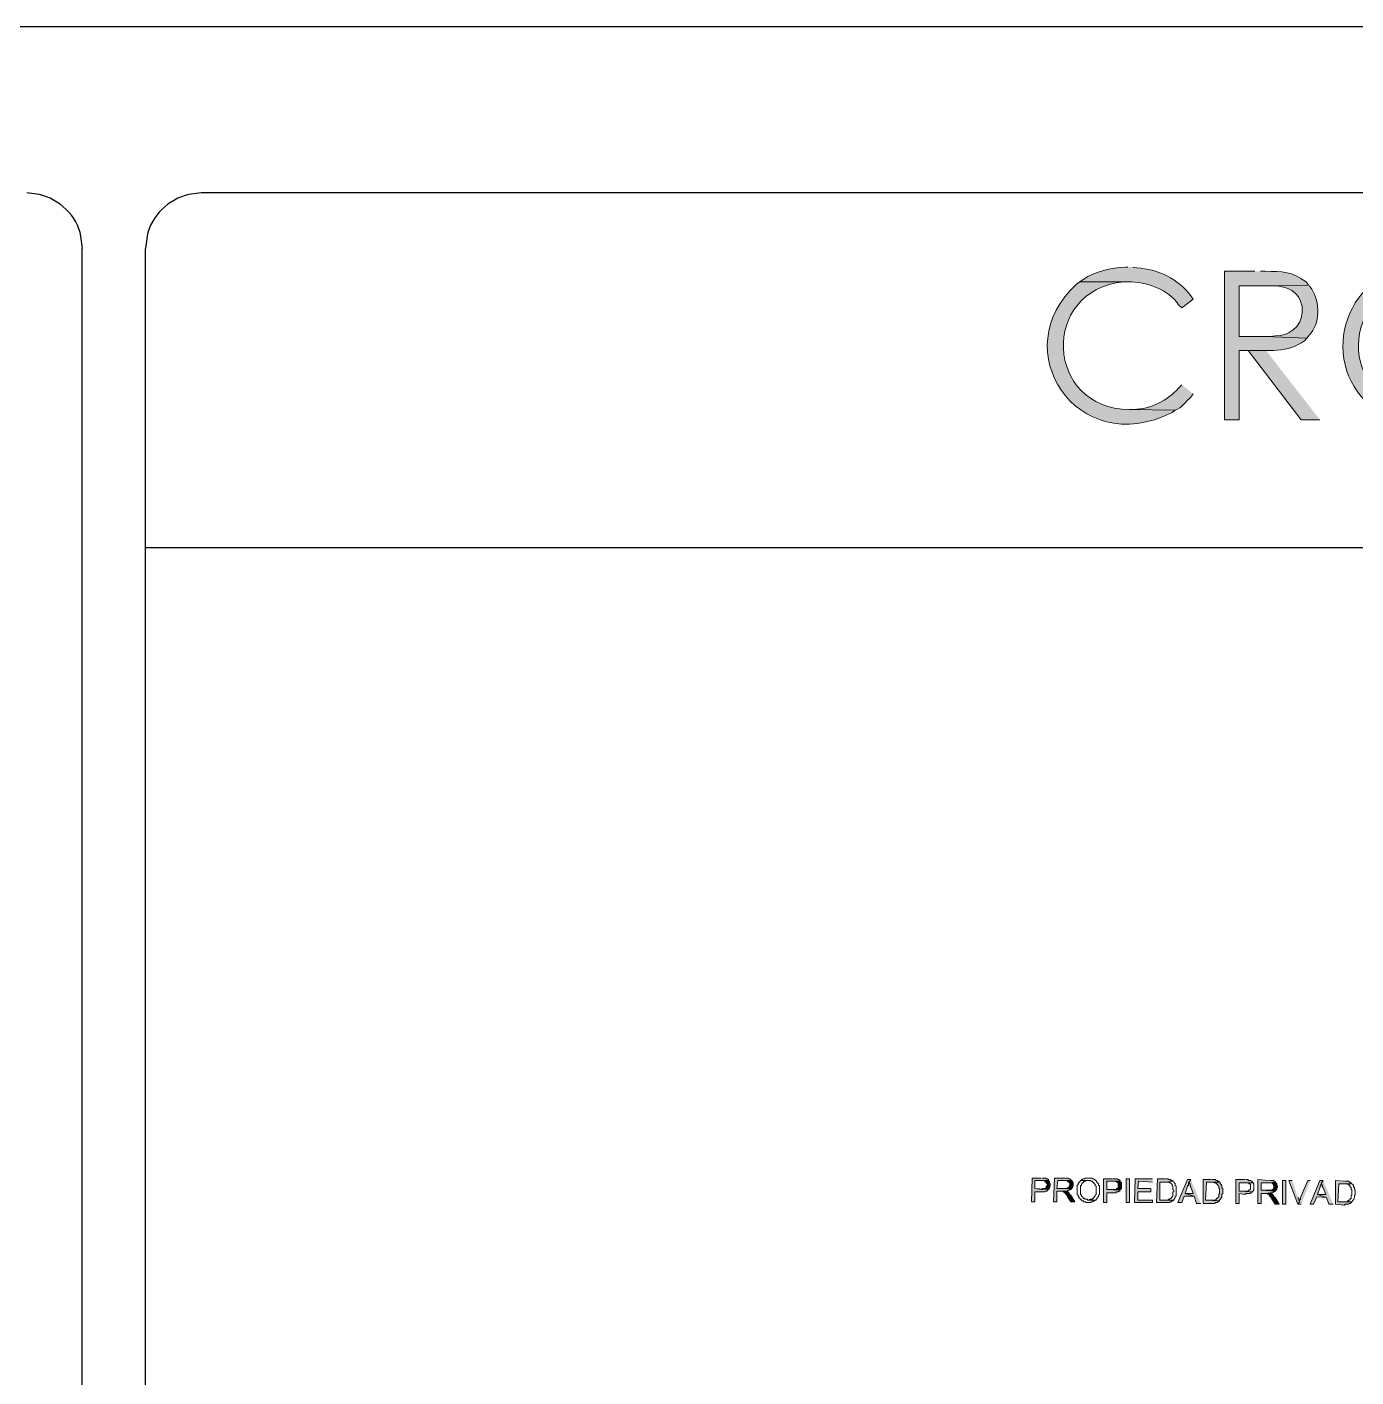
# Model space of a CAD drawing. Header units: inches. Extents: x 5 to 295, y 10 to 227.
# Drawn here: x 250.19 to 263.04, y 213.58 to 226.63 of the extents above; entities that cross this region are included whole.
import ezdxf

# ---------------------------------------------------------------- set-up
doc = ezdxf.new("R2010")
doc.units = ezdxf.units.IN
doc.header["$MEASUREMENT"] = 0
doc.layers.add('1- 1', color=1, linetype='Continuous')
doc.layers.add('1- 3', color=3, linetype='Continuous')

msp = doc.modelspace()

# ---------------------------------------------------------------- hatches: boundary and pattern name
at = {"layer": '1- 3'}
h = msp.add_hatch(color=256, dxfattribs=at)
edge = h.paths.add_edge_path()
edge.add_spline(control_points=[(260.834, 224.31), (260.834, 224.31), (260.81, 224.31), (260.81, 224.31), (260.667, 224.305), (260.522, 224.269), (260.4, 224.191), (260.4, 224.191), (260.368, 224.167), (260.368, 224.167), (260.368, 224.167), (260.834, 224.167), (260.834, 224.167), (261.012, 224.169), (261.219, 224.098), (261.324, 223.946), (261.324, 223.946), (261.356, 223.915), (261.356, 223.915), (261.356, 223.915), (261.466, 224.002), (261.466, 224.002), (261.466, 224.002), (261.442, 224.033), (261.442, 224.033), (261.322, 224.191), (261.119, 224.296), (260.921, 224.302), (260.921, 224.302), (260.882, 224.31), (260.882, 224.31)], knot_values=[0, 0, 0, 0, 0.035278, 0.035278, 0.035278, 0.070556, 0.070556, 0.070556, 0.105833, 0.105833, 0.105833, 0.141111, 0.141111, 0.141111, 0.176389, 0.176389, 0.176389, 0.211667, 0.211667, 0.211667, 0.246944, 0.246944, 0.246944, 0.282222, 0.282222, 0.282222, 0.3175, 0.3175, 0.3175, 0.352778, 0.352778, 0.352778, 0.352778], degree=3, periodic=0)
edge.add_line((260.882, 224.31), (260.834, 224.31))
h = msp.add_hatch(color=256, dxfattribs=at)
edge = h.paths.add_edge_path()
edge.add_spline(control_points=[(262.059, 224.27), (262.059, 224.27), (261.766, 224.27), (261.766, 224.27), (261.766, 224.27), (261.766, 222.833), (261.766, 222.833), (261.766, 222.833), (261.908, 222.833), (261.908, 222.833), (261.908, 222.833), (261.908, 223.504), (261.908, 223.504), (261.908, 223.504), (261.995, 223.504), (261.995, 223.504), (262.179, 223.505), (262.387, 223.481), (262.54, 223.599), (262.54, 223.599), (262.564, 223.622), (262.564, 223.622), (262.564, 223.622), (262.161, 223.638), (262.161, 223.638), (262.161, 223.638), (261.908, 223.638), (261.908, 223.638), (261.908, 223.638), (261.908, 224.128), (261.908, 224.128), (261.908, 224.128), (262.169, 224.128), (262.169, 224.128), (262.169, 224.128), (262.58, 224.136), (262.58, 224.136), (262.58, 224.136), (262.556, 224.167), (262.556, 224.167), (262.418, 224.27), (262.326, 224.267), (262.161, 224.27), (262.161, 224.27), (262.114, 224.27), (262.114, 224.27)], knot_values=[0, 0, 0, 0, 0.035278, 0.035278, 0.035278, 0.070556, 0.070556, 0.070556, 0.105833, 0.105833, 0.105833, 0.141111, 0.141111, 0.141111, 0.176389, 0.176389, 0.176389, 0.211667, 0.211667, 0.211667, 0.246944, 0.246944, 0.246944, 0.282222, 0.282222, 0.282222, 0.3175, 0.3175, 0.3175, 0.352778, 0.352778, 0.352778, 0.388056, 0.388056, 0.388056, 0.423333, 0.423333, 0.423333, 0.458611, 0.458611, 0.458611, 0.493889, 0.493889, 0.493889, 0.529167, 0.529167, 0.529167, 0.529167], degree=3, periodic=0)
edge.add_line((262.114, 224.27), (262.059, 224.27))
h = msp.add_hatch(color=256, dxfattribs=at)
edge = h.paths.add_edge_path()
edge.add_spline(control_points=[(263.662, 224.31), (263.662, 224.31), (263.622, 224.31), (263.622, 224.31), (262.91, 224.265), (262.647, 223.347), (263.235, 222.927), (263.235, 222.927), (263.67, 222.935), (263.67, 222.935), (263.67, 222.935), (263.662, 222.935), (263.662, 222.935), (262.845, 222.984), (262.876, 224.138), (263.67, 224.167), (263.67, 224.167), (264.104, 224.175), (264.104, 224.175), (264.104, 224.175), (264.073, 224.199), (264.073, 224.199), (263.978, 224.261), (263.863, 224.298), (263.749, 224.302), (263.749, 224.302), (263.701, 224.31), (263.701, 224.31)], knot_values=[0, 0, 0, 0, 0.035278, 0.035278, 0.035278, 0.070556, 0.070556, 0.070556, 0.105833, 0.105833, 0.105833, 0.141111, 0.141111, 0.141111, 0.176389, 0.176389, 0.176389, 0.211667, 0.211667, 0.211667, 0.246944, 0.246944, 0.246944, 0.282222, 0.282222, 0.282222, 0.3175, 0.3175, 0.3175, 0.3175], degree=3, periodic=0)
edge.add_line((263.701, 224.31), (263.662, 224.31))
h = msp.add_hatch(color=256, dxfattribs=at)
edge = h.paths.add_edge_path()
edge.add_spline(control_points=[(260.368, 224.167), (260.368, 224.167), (260.337, 224.144), (260.337, 224.144), (259.644, 223.523), (260.334, 222.441), (261.261, 222.904), (261.261, 222.904), (261.292, 222.927), (261.292, 222.927), (261.292, 222.927), (260.85, 222.935), (260.85, 222.935), (260.03, 222.935), (259.984, 224.093), (260.795, 224.167), (260.795, 224.167), (260.834, 224.167), (260.834, 224.167)], knot_values=[0, 0, 0, 0, 0.035278, 0.035278, 0.035278, 0.070556, 0.070556, 0.070556, 0.105833, 0.105833, 0.105833, 0.141111, 0.141111, 0.141111, 0.176389, 0.176389, 0.176389, 0.211667, 0.211667, 0.211667, 0.211667], degree=3, periodic=0)
edge.add_line((260.834, 224.167), (260.368, 224.167))
h = msp.add_hatch(color=256, dxfattribs=at)
edge = h.paths.add_edge_path()
edge.add_spline(control_points=[(262.58, 224.136), (262.58, 224.136), (262.169, 224.128), (262.169, 224.128), (262.169, 224.128), (262.24, 224.128), (262.24, 224.128), (262.375, 224.125), (262.491, 224.077), (262.517, 223.93), (262.517, 223.93), (262.517, 223.867), (262.517, 223.867), (262.511, 223.73), (262.384, 223.641), (262.256, 223.646), (262.256, 223.646), (262.209, 223.638), (262.209, 223.638), (262.209, 223.638), (262.161, 223.638), (262.161, 223.638), (262.161, 223.638), (262.564, 223.622), (262.564, 223.622), (262.564, 223.622), (262.588, 223.654), (262.588, 223.654), (262.691, 223.758), (262.691, 223.977), (262.611, 224.096), (262.611, 224.096), (262.588, 224.128), (262.588, 224.128)], knot_values=[0, 0, 0, 0, 0.035278, 0.035278, 0.035278, 0.070556, 0.070556, 0.070556, 0.105833, 0.105833, 0.105833, 0.141111, 0.141111, 0.141111, 0.176389, 0.176389, 0.176389, 0.211667, 0.211667, 0.211667, 0.246944, 0.246944, 0.246944, 0.282222, 0.282222, 0.282222, 0.3175, 0.3175, 0.3175, 0.352778, 0.352778, 0.352778, 0.388056, 0.388056, 0.388056, 0.388056], degree=3, periodic=0)
edge.add_line((262.588, 224.128), (262.58, 224.136))
for points in [[(262.169, 223.504), (261.995, 223.504), (262.509, 222.833), (262.69, 222.833)], [(259.997, 215.502), (259.91, 215.502), (259.902, 215.273), (259.934, 215.273), (259.934, 215.368), (260.028, 215.368), (260.036, 215.376), (260.052, 215.376), (260.052, 215.384), (260.06, 215.384), (260.06, 215.392), (260.068, 215.392), (259.934, 215.4), (259.934, 215.479), (260.068, 215.479), (260.068, 215.487), (260.06, 215.487), (260.06, 215.494), (260.044, 215.494), (260.044, 215.502), (260.005, 215.502)], [(260.068, 215.479), (259.997, 215.479), (260.021, 215.479), (260.028, 215.471), (260.036, 215.471), (260.036, 215.463), (260.044, 215.463), (260.044, 215.455), (260.052, 215.447), (260.052, 215.423), (260.044, 215.423), (260.044, 215.408), (260.036, 215.408), (260.036, 215.4), (260.013, 215.4), (260.005, 215.392), (259.997, 215.392), (259.934, 215.4), (260.068, 215.392), (260.068, 215.4), (260.076, 215.4), (260.076, 215.415), (260.084, 215.423), (260.084, 215.447), (260.076, 215.455), (260.076, 215.471)], [(260.226, 215.502), (260.123, 215.502), (260.115, 215.273), (260.147, 215.273), (260.147, 215.376), (260.25, 215.376), (260.258, 215.384), (260.265, 215.384), (260.273, 215.392), (260.281, 215.392), (260.289, 215.4), (260.147, 215.4), (260.155, 215.479), (260.289, 215.479), (260.273, 215.494), (260.265, 215.494), (260.258, 215.502), (260.234, 215.502)], [(260.289, 215.479), (260.226, 215.479), (260.242, 215.479), (260.25, 215.471), (260.258, 215.471), (260.258, 215.463), (260.265, 215.463), (260.265, 215.455), (260.273, 215.455), (260.273, 215.431), (260.265, 215.423), (260.265, 215.415), (260.258, 215.408), (260.25, 215.408), (260.242, 215.4), (260.147, 215.4), (260.289, 215.4), (260.297, 215.408), (260.297, 215.423), (260.305, 215.423), (260.305, 215.455), (260.297, 215.463), (260.297, 215.471)], [(260.242, 215.376), (260.186, 215.376), (260.202, 215.376), (260.21, 215.368), (260.218, 215.368), (260.218, 215.36), (260.226, 215.36), (260.234, 215.352), (260.234, 215.344), (260.242, 215.336), (260.25, 215.329), (260.25, 215.321), (260.281, 215.273), (260.321, 215.273), (260.281, 215.336), (260.273, 215.344), (260.265, 215.352), (260.265, 215.36), (260.258, 215.36), (260.258, 215.368), (260.25, 215.368)], [(260.684, 215.494), (260.597, 215.494), (260.597, 215.265), (260.629, 215.265), (260.629, 215.36), (260.716, 215.36), (260.724, 215.368), (260.739, 215.368), (260.747, 215.376), (260.755, 215.376), (260.755, 215.384), (260.629, 215.392), (260.629, 215.471), (260.763, 215.471), (260.755, 215.479), (260.747, 215.487), (260.739, 215.487), (260.731, 215.494), (260.692, 215.494)], [(260.763, 215.471), (260.692, 215.471), (260.716, 215.471), (260.724, 215.463), (260.731, 215.463), (260.739, 215.455), (260.739, 215.408), (260.731, 215.4), (260.724, 215.4), (260.724, 215.392), (260.629, 215.392), (260.755, 215.384), (260.763, 215.392), (260.771, 215.4), (260.771, 215.463), (260.763, 215.463)], [(261.071, 215.494), (260.905, 215.494), (260.897, 215.265), (261.071, 215.265), (261.071, 215.289), (260.929, 215.289), (260.929, 215.368), (261.055, 215.368), (261.055, 215.4), (260.929, 215.4), (260.937, 215.471), (261.071, 215.463)], [(261.198, 215.494), (261.119, 215.494), (261.111, 215.265), (261.237, 215.265), (261.245, 215.273), (261.253, 215.273), (261.261, 215.281), (261.269, 215.281), (261.277, 215.289), (261.142, 215.289), (261.142, 215.463), (261.198, 215.463), (261.277, 215.471), (261.269, 215.471), (261.261, 215.479), (261.253, 215.479), (261.245, 215.487), (261.229, 215.487), (261.221, 215.494), (261.205, 215.494)], [(261.442, 215.487), (261.411, 215.487), (261.316, 215.265), (261.356, 215.265), (261.379, 215.329), (261.474, 215.329), (261.387, 215.352), (261.411, 215.423), (261.411, 215.431), (261.419, 215.431), (261.419, 215.455), (261.427, 215.463)], [(261.442, 215.487), (261.427, 215.463), (261.427, 215.447), (261.435, 215.447), (261.435, 215.423), (261.442, 215.415), (261.466, 215.352), (261.387, 215.352), (261.474, 215.329), (261.498, 215.257), (261.537, 215.257)], [(261.64, 215.487), (261.561, 215.487), (261.561, 215.257), (261.671, 215.257), (261.679, 215.265), (261.695, 215.265), (261.703, 215.273), (261.711, 215.273), (261.711, 215.281), (261.719, 215.281), (261.585, 215.289), (261.592, 215.463), (261.719, 215.463), (261.711, 215.471), (261.703, 215.471), (261.695, 215.479), (261.687, 215.479), (261.679, 215.487), (261.648, 215.487)], [(261.719, 215.463), (261.64, 215.463), (261.664, 215.463), (261.671, 215.455), (261.687, 215.455), (261.687, 215.447), (261.695, 215.447), (261.695, 215.439), (261.703, 215.439), (261.703, 215.431), (261.711, 215.423), (261.711, 215.408), (261.719, 215.4), (261.719, 215.352), (261.711, 215.344), (261.711, 215.321), (261.703, 215.313), (261.687, 215.297), (261.679, 215.289), (261.585, 215.289), (261.719, 215.281), (261.719, 215.289), (261.727, 215.297), (261.735, 215.305), (261.735, 215.313), (261.743, 215.321), (261.743, 215.344), (261.75, 215.352), (261.75, 215.4), (261.743, 215.408), (261.743, 215.431), (261.735, 215.439), (261.727, 215.447), (261.727, 215.455), (261.719, 215.455)], [(261.964, 215.487), (261.877, 215.487), (261.877, 215.257), (261.908, 215.257), (261.908, 215.352), (261.964, 215.344), (261.972, 215.352), (262.011, 215.352), (262.019, 215.36), (262.027, 215.36), (262.035, 215.368), (261.908, 215.376), (261.908, 215.455), (262.043, 215.455), (262.035, 215.463), (262.035, 215.471), (262.027, 215.471), (262.019, 215.479), (261.995, 215.479), (261.995, 215.487), (261.972, 215.487)], [(262.193, 215.479), (262.09, 215.487), (262.09, 215.258), (262.122, 215.258), (262.122, 215.352), (262.161, 215.352), (262.209, 215.36), (262.232, 215.36), (262.24, 215.368), (262.248, 215.368), (262.256, 215.376), (262.264, 215.376), (262.122, 215.384), (262.122, 215.455), (262.193, 215.455), (262.264, 215.463), (262.256, 215.463), (262.256, 215.471), (262.248, 215.471), (262.24, 215.479), (262.201, 215.479)], [(262.264, 215.463), (262.193, 215.455), (262.224, 215.455), (262.24, 215.439), (262.24, 215.431), (262.248, 215.423), (262.248, 215.415), (262.24, 215.408), (262.24, 215.392), (262.232, 215.392), (262.224, 215.384), (262.122, 215.384), (262.264, 215.376), (262.264, 215.384), (262.272, 215.392), (262.272, 215.408), (262.28, 215.415), (262.28, 215.423), (262.272, 215.431), (262.272, 215.447), (262.264, 215.455)], [(262.422, 215.479), (262.39, 215.479), (262.477, 215.25), (262.493, 215.273), (262.493, 215.281), (262.485, 215.289), (262.485, 215.305), (262.477, 215.313)], [(262.596, 215.479), (262.572, 215.479), (262.501, 215.313), (262.501, 215.297), (262.493, 215.289), (262.493, 215.273), (262.477, 215.25), (262.509, 215.25)], [(262.722, 215.479), (262.69, 215.479), (262.596, 215.25), (262.627, 215.25), (262.659, 215.321), (262.754, 215.313), (262.667, 215.344), (262.69, 215.408), (262.69, 215.415), (262.698, 215.423), (262.698, 215.439), (262.706, 215.447), (262.706, 215.455)], [(262.722, 215.479), (262.706, 215.455), (262.706, 215.439), (262.714, 215.431), (262.714, 215.415), (262.722, 215.408), (262.746, 215.344), (262.667, 215.344), (262.754, 215.313), (262.777, 215.25), (262.817, 215.25)], [(262.919, 215.471), (262.841, 215.479), (262.841, 215.25), (262.919, 215.242), (262.927, 215.242), (262.935, 215.25), (262.967, 215.25), (262.975, 215.257), (262.983, 215.257), (262.991, 215.265), (262.998, 215.273), (262.864, 215.273), (262.872, 215.447), (262.998, 215.447), (262.983, 215.463), (262.975, 215.463), (262.967, 215.471), (262.927, 215.471)], [(262.209, 215.36), (262.161, 215.352), (262.185, 215.352), (262.185, 215.344), (262.193, 215.344), (262.201, 215.336), (262.201, 215.329), (262.209, 215.329), (262.209, 215.321), (262.216, 215.321), (262.216, 215.313), (262.224, 215.305), (262.224, 215.297), (262.256, 215.25), (262.295, 215.25), (262.256, 215.313), (262.248, 215.321), (262.248, 215.329), (262.24, 215.329), (262.24, 215.336), (262.232, 215.344), (262.224, 215.344), (262.224, 215.352), (262.216, 215.352)]]:
    msp.add_hatch(color=256, dxfattribs=at).paths.add_polyline_path(points)
h = msp.add_hatch(color=256, dxfattribs=at)
edge = h.paths.add_edge_path()
edge.add_spline(control_points=[(261.356, 223.172), (261.356, 223.172), (261.324, 223.141), (261.324, 223.141), (261.217, 223.019), (261.054, 222.938), (260.889, 222.935), (260.889, 222.935), (260.85, 222.935), (260.85, 222.935), (260.85, 222.935), (261.292, 222.927), (261.292, 222.927), (261.354, 222.95), (261.394, 223.011), (261.442, 223.054), (261.442, 223.054), (261.466, 223.085), (261.466, 223.085)], knot_values=[0, 0, 0, 0, 0.035278, 0.035278, 0.035278, 0.070556, 0.070556, 0.070556, 0.105833, 0.105833, 0.105833, 0.141111, 0.141111, 0.141111, 0.176389, 0.176389, 0.176389, 0.211667, 0.211667, 0.211667, 0.211667], degree=3, periodic=0)
edge.add_line((261.466, 223.085), (261.356, 223.172))
h = msp.add_hatch(color=256, dxfattribs=at)
h.dxf.hatch_style = 2
h.paths.add_polyline_path([(260.85, 215.265), (260.85, 215.494), (260.818, 215.494), (260.818, 215.265)])
h = msp.add_hatch(color=256, dxfattribs=at)
h.dxf.hatch_style = 2
h.paths.add_polyline_path([(262.359, 215.25), (262.359, 215.479), (262.327, 215.479), (262.327, 215.25)])

# ---------------------------------------------------------------- linework, layer by layer
at = {"layer": '1- 1', "lineweight": 25}
for points in [[(4.72, 226.632), (4.72, 11.529), (294.863, 11.529), (294.863, 226.632), (4.72, 226.632)], [(250.724, 224.491), (250.724, 13.093)]]:
    msp.add_lwpolyline(points, dxfattribs=at)
msp.add_open_spline([(250.731, 224.491), (250.731, 224.491), (250.716, 224.61), (250.716, 224.61), (250.681, 224.804), (250.503, 224.97), (250.313, 225.013), (250.313, 225.013), (250.194, 225.028), (250.194, 225.028)], degree=3, knots=[0, 0, 0, 0, 1, 1, 1, 2, 2, 2, 3, 3, 3, 3], dxfattribs=at)
at = {"layer": '1- 3', "lineweight": 25}
for points in [[(251.34, 125.645), (251.34, 224.491)], [(251.34, 185.803), (251.34, 221.6), (293.859, 221.6), (293.859, 185.803), (251.34, 185.803)]]:
    msp.add_lwpolyline(points, dxfattribs=at)
at = {"layer": '1- 3', "lineweight": 0}
for points in [[(262.169, 223.504), (261.995, 223.504), (262.509, 222.833), (262.69, 222.833)], [(259.997, 215.502), (259.91, 215.502), (259.902, 215.273), (259.934, 215.273), (259.934, 215.368), (260.028, 215.368), (260.036, 215.376), (260.052, 215.376), (260.052, 215.384), (260.06, 215.384), (260.06, 215.392), (260.068, 215.392), (259.934, 215.4), (259.934, 215.479), (260.068, 215.479), (260.068, 215.487), (260.06, 215.487), (260.06, 215.494), (260.044, 215.494), (260.044, 215.502), (260.005, 215.502)], [(260.068, 215.479), (259.997, 215.479), (260.021, 215.479), (260.028, 215.471), (260.036, 215.471), (260.036, 215.463), (260.044, 215.463), (260.044, 215.455), (260.052, 215.447), (260.052, 215.423), (260.044, 215.423), (260.044, 215.408), (260.036, 215.408), (260.036, 215.4), (260.013, 215.4), (260.005, 215.392), (259.997, 215.392), (259.934, 215.4), (260.068, 215.392), (260.068, 215.4), (260.076, 215.4), (260.076, 215.415), (260.084, 215.423), (260.084, 215.447), (260.076, 215.455), (260.076, 215.471)], [(260.226, 215.502), (260.123, 215.502), (260.115, 215.273), (260.147, 215.273), (260.147, 215.376), (260.25, 215.376), (260.258, 215.384), (260.265, 215.384), (260.273, 215.392), (260.281, 215.392), (260.289, 215.4), (260.147, 215.4), (260.155, 215.479), (260.289, 215.479), (260.273, 215.494), (260.265, 215.494), (260.258, 215.502), (260.234, 215.502)], [(260.289, 215.479), (260.226, 215.479), (260.242, 215.479), (260.25, 215.471), (260.258, 215.471), (260.258, 215.463), (260.265, 215.463), (260.265, 215.455), (260.273, 215.455), (260.273, 215.431), (260.265, 215.423), (260.265, 215.415), (260.258, 215.408), (260.25, 215.408), (260.242, 215.4), (260.147, 215.4), (260.289, 215.4), (260.297, 215.408), (260.297, 215.423), (260.305, 215.423), (260.305, 215.455), (260.297, 215.463), (260.297, 215.471), (260.289, 215.479)], [(260.242, 215.376), (260.186, 215.376), (260.202, 215.376), (260.21, 215.368), (260.218, 215.368), (260.218, 215.36), (260.226, 215.36), (260.234, 215.352), (260.234, 215.344), (260.242, 215.336), (260.25, 215.329), (260.25, 215.321), (260.281, 215.273), (260.321, 215.273), (260.281, 215.336), (260.273, 215.344), (260.265, 215.352), (260.265, 215.36), (260.258, 215.36), (260.258, 215.368), (260.25, 215.368), (260.242, 215.376)], [(260.684, 215.494), (260.597, 215.494), (260.597, 215.265), (260.629, 215.265), (260.629, 215.36), (260.716, 215.36), (260.724, 215.368), (260.739, 215.368), (260.747, 215.376), (260.755, 215.376), (260.755, 215.384), (260.629, 215.392), (260.629, 215.471), (260.763, 215.471), (260.755, 215.479), (260.747, 215.487), (260.739, 215.487), (260.731, 215.494), (260.692, 215.494)], [(260.763, 215.471), (260.692, 215.471), (260.716, 215.471), (260.724, 215.463), (260.731, 215.463), (260.739, 215.455), (260.739, 215.408), (260.731, 215.4), (260.724, 215.4), (260.724, 215.392), (260.629, 215.392), (260.755, 215.384), (260.763, 215.392), (260.771, 215.4), (260.771, 215.463), (260.763, 215.463)], [(260.85, 215.265), (260.85, 215.494), (260.818, 215.494), (260.818, 215.265), (260.85, 215.265)], [(261.071, 215.494), (260.905, 215.494), (260.897, 215.265), (261.071, 215.265), (261.071, 215.289), (260.929, 215.289), (260.929, 215.368), (261.055, 215.368), (261.055, 215.4), (260.929, 215.4), (260.937, 215.471), (261.071, 215.463)], [(261.198, 215.494), (261.119, 215.494), (261.111, 215.265), (261.237, 215.265), (261.245, 215.273), (261.253, 215.273), (261.261, 215.281), (261.269, 215.281), (261.277, 215.289), (261.142, 215.289), (261.142, 215.463), (261.198, 215.463), (261.277, 215.471), (261.269, 215.471), (261.261, 215.479), (261.253, 215.479), (261.245, 215.487), (261.229, 215.487), (261.221, 215.494), (261.205, 215.494)], [(261.442, 215.487), (261.411, 215.487), (261.316, 215.265), (261.356, 215.265), (261.379, 215.329), (261.474, 215.329), (261.387, 215.352), (261.411, 215.423), (261.411, 215.431), (261.419, 215.431), (261.419, 215.455), (261.427, 215.463)], [(261.442, 215.487), (261.427, 215.463), (261.427, 215.447), (261.435, 215.447), (261.435, 215.423), (261.442, 215.415), (261.466, 215.352), (261.387, 215.352), (261.474, 215.329), (261.498, 215.257), (261.537, 215.257)], [(261.64, 215.487), (261.561, 215.487), (261.561, 215.257), (261.671, 215.257), (261.679, 215.265), (261.695, 215.265), (261.703, 215.273), (261.711, 215.273), (261.711, 215.281), (261.719, 215.281), (261.585, 215.289), (261.592, 215.463), (261.719, 215.463), (261.711, 215.471), (261.703, 215.471), (261.695, 215.479), (261.687, 215.479), (261.679, 215.487), (261.648, 215.487)], [(261.719, 215.463), (261.64, 215.463), (261.664, 215.463), (261.671, 215.455), (261.687, 215.455), (261.687, 215.447), (261.695, 215.447), (261.695, 215.439), (261.703, 215.439), (261.703, 215.431), (261.711, 215.423), (261.711, 215.408), (261.719, 215.4), (261.719, 215.352), (261.711, 215.344), (261.711, 215.321), (261.703, 215.313), (261.687, 215.297), (261.679, 215.289), (261.585, 215.289), (261.719, 215.281), (261.719, 215.289), (261.727, 215.297), (261.735, 215.305), (261.735, 215.313), (261.743, 215.321), (261.743, 215.344), (261.75, 215.352), (261.75, 215.4), (261.743, 215.408), (261.743, 215.431), (261.735, 215.439), (261.727, 215.447), (261.727, 215.455), (261.719, 215.455)], [(261.964, 215.487), (261.877, 215.487), (261.877, 215.257), (261.908, 215.257), (261.908, 215.352), (261.964, 215.344), (261.972, 215.352), (262.011, 215.352), (262.019, 215.36), (262.027, 215.36), (262.035, 215.368), (261.908, 215.376), (261.908, 215.455), (262.043, 215.455), (262.035, 215.463), (262.035, 215.471), (262.027, 215.471), (262.019, 215.479), (261.995, 215.479), (261.995, 215.487), (261.972, 215.487)], [(262.193, 215.479), (262.09, 215.487), (262.09, 215.258), (262.122, 215.258), (262.122, 215.352), (262.161, 215.352), (262.209, 215.36), (262.232, 215.36), (262.24, 215.368), (262.248, 215.368), (262.256, 215.376), (262.264, 215.376), (262.122, 215.384), (262.122, 215.455), (262.193, 215.455), (262.264, 215.463), (262.256, 215.463), (262.256, 215.471), (262.248, 215.471), (262.24, 215.479), (262.201, 215.479)], [(262.264, 215.463), (262.193, 215.455), (262.224, 215.455), (262.24, 215.439), (262.24, 215.431), (262.248, 215.423), (262.248, 215.415), (262.24, 215.408), (262.24, 215.392), (262.232, 215.392), (262.224, 215.384), (262.122, 215.384), (262.264, 215.376), (262.264, 215.384), (262.272, 215.392), (262.272, 215.408), (262.28, 215.415), (262.28, 215.423), (262.272, 215.431), (262.272, 215.447), (262.264, 215.455)], [(262.359, 215.25), (262.359, 215.479), (262.327, 215.479), (262.327, 215.25), (262.359, 215.25)], [(262.422, 215.479), (262.39, 215.479), (262.477, 215.25), (262.493, 215.273), (262.493, 215.281), (262.485, 215.289), (262.485, 215.305), (262.477, 215.313)], [(262.596, 215.479), (262.572, 215.479), (262.501, 215.313), (262.501, 215.297), (262.493, 215.289), (262.493, 215.273), (262.477, 215.25), (262.509, 215.25)], [(262.722, 215.479), (262.69, 215.479), (262.596, 215.25), (262.627, 215.25), (262.659, 215.321), (262.754, 215.313), (262.667, 215.344), (262.69, 215.408), (262.69, 215.415), (262.698, 215.423), (262.698, 215.439), (262.706, 215.447), (262.706, 215.455)], [(262.722, 215.479), (262.706, 215.455), (262.706, 215.439), (262.714, 215.431), (262.714, 215.415), (262.722, 215.408), (262.746, 215.344), (262.667, 215.344), (262.754, 215.313), (262.777, 215.25), (262.817, 215.25)], [(262.919, 215.471), (262.841, 215.479), (262.841, 215.25), (262.919, 215.242), (262.927, 215.242), (262.935, 215.25), (262.967, 215.25), (262.975, 215.257), (262.983, 215.257), (262.991, 215.265), (262.998, 215.273), (262.864, 215.273), (262.872, 215.447), (262.998, 215.447), (262.983, 215.463), (262.975, 215.463), (262.967, 215.471), (262.927, 215.471)], [(262.209, 215.36), (262.161, 215.352), (262.185, 215.352), (262.185, 215.344), (262.193, 215.344), (262.201, 215.336), (262.201, 215.329), (262.209, 215.329), (262.209, 215.321), (262.216, 215.321), (262.216, 215.313), (262.224, 215.305), (262.224, 215.297), (262.256, 215.25), (262.295, 215.25), (262.256, 215.313), (262.248, 215.321), (262.248, 215.329), (262.24, 215.329), (262.24, 215.336), (262.232, 215.344), (262.224, 215.344), (262.224, 215.352), (262.216, 215.352)]]:
    msp.add_lwpolyline(points, dxfattribs=at)
at = {"layer": '1- 3', "lineweight": 25}
for points, knots in [([(251.877, 225.028), (251.877, 225.028), (251.758, 225.013), (251.758, 225.013), (251.568, 224.97), (251.39, 224.804), (251.355, 224.61), (251.355, 224.61), (251.34, 224.491), (251.34, 224.491)], [0, 0, 0, 0, 1, 1, 1, 2, 2, 2, 3, 3, 3, 3]), ([(293.867, 125.645), (293.867, 125.645), (293.867, 224.491), (293.867, 224.491), (293.863, 224.794), (293.622, 225.024), (293.322, 225.028), (293.322, 225.028), (251.877, 225.028), (251.877, 225.028)], [0, 0, 0, 0, 1, 1, 1, 2, 2, 2, 3, 3, 3, 3]), ([(273.859, 217.856), (273.859, 217.856), (276.324, 213.749), (276.324, 213.749), (276.324, 213.749), (278.725, 209.752), (278.725, 209.752), (278.725, 209.752), (280.352, 207.201), (280.352, 207.201), (280.352, 207.201), (282.169, 204.175), (282.169, 204.175), (282.169, 204.175), (282.351, 203.844), (282.351, 203.844), (282.351, 203.844), (282.833, 203.393), (282.833, 203.393), (282.833, 203.393), (284.634, 198.22), (284.634, 198.22), (284.634, 198.22), (274.562, 199.191), (274.562, 199.191), (274.562, 199.191), (268.346, 196.814), (268.346, 196.814), (268.346, 196.814), (267.762, 196.395), (267.762, 196.395), (267.762, 196.395), (266.513, 195.866), (266.513, 195.866), (266.513, 195.866), (264.31, 194.768), (264.31, 194.768), (264.31, 194.768), (264.799, 194.554), (264.799, 194.554), (264.799, 194.554), (264.823, 194.539), (264.823, 194.539), (264.823, 194.539), (265.107, 194.231), (265.107, 194.231), (265.107, 194.231), (265.258, 194.009), (265.258, 194.009), (265.258, 194.009), (265.321, 193.891), (265.321, 193.891), (265.321, 193.891), (267.185, 189.499), (267.185, 189.499), (267.185, 189.499), (266.845, 189.452), (266.845, 189.452), (266.845, 189.452), (266.743, 189.381), (266.743, 189.381), (266.743, 189.381), (266.513, 189.318), (266.513, 189.318), (266.513, 189.318), (266.316, 189.539), (266.316, 189.539), (266.316, 189.539), (265.818, 190.178), (265.818, 190.178), (265.818, 190.178), (263.401, 193.267), (263.401, 193.267), (263.401, 193.267), (262.58, 194.191), (262.58, 194.191), (261.61, 195.36), (260.533, 196.439), (259.594, 197.635), (259.594, 197.635), (258.828, 198.686), (258.828, 198.686), (258.828, 198.686), (258.401, 199.444), (258.401, 199.444), (258.401, 199.444), (258.243, 199.72), (258.243, 199.72), (258.243, 199.72), (257.651, 200.889), (257.651, 200.889), (257.651, 200.889), (257.643, 200.897), (257.643, 200.897), (257.643, 200.897), (259.365, 201.49), (259.365, 201.49), (259.365, 201.49), (259.144, 202.169), (259.144, 202.169), (259.144, 202.169), (258.97, 202.69), (258.97, 202.69), (258.97, 202.69), (263.243, 204.152), (263.243, 204.152), (263.243, 204.152), (261.885, 208.18), (261.885, 208.18), (261.885, 208.18), (264.705, 208.22), (264.705, 208.22), (264.705, 208.22), (264.01, 211.79), (264.01, 211.79), (264.01, 211.79), (263.504, 219.223), (263.504, 219.223), (263.504, 219.223), (269.199, 218.472), (269.199, 218.472), (269.199, 218.472), (273.859, 217.856), (273.859, 217.856)], [0, 0, 0, 0, 1, 1, 1, 2, 2, 2, 3, 3, 3, 4, 4, 4, 5, 5, 5, 6, 6, 6, 7, 7, 7, 8, 8, 8, 9, 9, 9, 10, 10, 10, 11, 11, 11, 12, 12, 12, 13, 13, 13, 14, 14, 14, 15, 15, 15, 16, 16, 16, 17, 17, 17, 18, 18, 18, 19, 19, 19, 20, 20, 20, 21, 21, 21, 22, 22, 22, 23, 23, 23, 24, 24, 24, 25, 25, 25, 26, 26, 26, 27, 27, 27, 28, 28, 28, 29, 29, 29, 30, 30, 30, 31, 31, 31, 32, 32, 32, 33, 33, 33, 34, 34, 34, 35, 35, 35, 36, 36, 36, 37, 37, 37, 38, 38, 38, 39, 39, 39, 40, 40, 40, 41, 41, 41, 41])]:
    msp.add_open_spline(points, degree=3, knots=knots, dxfattribs=at)
at = {"layer": '1- 3', "lineweight": 0}
for points, knots in [([(260.834, 224.31), (260.834, 224.31), (260.81, 224.31), (260.81, 224.31), (260.667, 224.305), (260.522, 224.269), (260.4, 224.191), (260.4, 224.191), (260.368, 224.167), (260.368, 224.167), (260.368, 224.167), (260.834, 224.167), (260.834, 224.167), (261.012, 224.169), (261.219, 224.098), (261.324, 223.946), (261.324, 223.946), (261.356, 223.915), (261.356, 223.915), (261.356, 223.915), (261.466, 224.002), (261.466, 224.002), (261.466, 224.002), (261.442, 224.033), (261.442, 224.033), (261.322, 224.191), (261.119, 224.296), (260.921, 224.302), (260.921, 224.302), (260.882, 224.31), (260.882, 224.31)], [0, 0, 0, 0, 1, 1, 1, 2, 2, 2, 3, 3, 3, 4, 4, 4, 5, 5, 5, 6, 6, 6, 7, 7, 7, 8, 8, 8, 9, 9, 9, 10, 10, 10, 10]), ([(262.059, 224.27), (262.059, 224.27), (261.766, 224.27), (261.766, 224.27), (261.766, 224.27), (261.766, 222.833), (261.766, 222.833), (261.766, 222.833), (261.908, 222.833), (261.908, 222.833), (261.908, 222.833), (261.908, 223.504), (261.908, 223.504), (261.908, 223.504), (261.995, 223.504), (261.995, 223.504), (262.179, 223.505), (262.387, 223.481), (262.54, 223.599), (262.54, 223.599), (262.564, 223.622), (262.564, 223.622), (262.564, 223.622), (262.161, 223.638), (262.161, 223.638), (262.161, 223.638), (261.908, 223.638), (261.908, 223.638), (261.908, 223.638), (261.908, 224.128), (261.908, 224.128), (261.908, 224.128), (262.169, 224.128), (262.169, 224.128), (262.169, 224.128), (262.58, 224.136), (262.58, 224.136), (262.58, 224.136), (262.556, 224.167), (262.556, 224.167), (262.418, 224.27), (262.326, 224.267), (262.161, 224.27), (262.161, 224.27), (262.114, 224.27), (262.114, 224.27)], [0, 0, 0, 0, 1, 1, 1, 2, 2, 2, 3, 3, 3, 4, 4, 4, 5, 5, 5, 6, 6, 6, 7, 7, 7, 8, 8, 8, 9, 9, 9, 10, 10, 10, 11, 11, 11, 12, 12, 12, 13, 13, 13, 14, 14, 14, 15, 15, 15, 15]), ([(263.662, 224.31), (263.662, 224.31), (263.622, 224.31), (263.622, 224.31), (262.91, 224.265), (262.647, 223.347), (263.235, 222.927), (263.235, 222.927), (263.67, 222.935), (263.67, 222.935), (263.67, 222.935), (263.662, 222.935), (263.662, 222.935), (262.845, 222.984), (262.876, 224.138), (263.67, 224.167), (263.67, 224.167), (264.104, 224.175), (264.104, 224.175), (264.104, 224.175), (264.073, 224.199), (264.073, 224.199), (263.978, 224.261), (263.863, 224.298), (263.749, 224.302), (263.749, 224.302), (263.701, 224.31), (263.701, 224.31)], [0, 0, 0, 0, 1, 1, 1, 2, 2, 2, 3, 3, 3, 4, 4, 4, 5, 5, 5, 6, 6, 6, 7, 7, 7, 8, 8, 8, 9, 9, 9, 9]), ([(260.368, 224.167), (260.368, 224.167), (260.337, 224.144), (260.337, 224.144), (259.644, 223.523), (260.334, 222.441), (261.261, 222.904), (261.261, 222.904), (261.292, 222.927), (261.292, 222.927), (261.292, 222.927), (260.85, 222.935), (260.85, 222.935), (260.03, 222.935), (259.984, 224.093), (260.795, 224.167), (260.795, 224.167), (260.834, 224.167), (260.834, 224.167)], [0, 0, 0, 0, 1, 1, 1, 2, 2, 2, 3, 3, 3, 4, 4, 4, 5, 5, 5, 6, 6, 6, 6]), ([(262.58, 224.136), (262.58, 224.136), (262.169, 224.128), (262.169, 224.128), (262.169, 224.128), (262.24, 224.128), (262.24, 224.128), (262.375, 224.125), (262.491, 224.077), (262.517, 223.93), (262.517, 223.93), (262.517, 223.867), (262.517, 223.867), (262.511, 223.73), (262.384, 223.641), (262.256, 223.646), (262.256, 223.646), (262.209, 223.638), (262.209, 223.638), (262.209, 223.638), (262.161, 223.638), (262.161, 223.638), (262.161, 223.638), (262.564, 223.622), (262.564, 223.622), (262.564, 223.622), (262.588, 223.654), (262.588, 223.654), (262.691, 223.758), (262.691, 223.977), (262.611, 224.096), (262.611, 224.096), (262.588, 224.128), (262.588, 224.128)], [0, 0, 0, 0, 1, 1, 1, 2, 2, 2, 3, 3, 3, 4, 4, 4, 5, 5, 5, 6, 6, 6, 7, 7, 7, 8, 8, 8, 9, 9, 9, 10, 10, 10, 11, 11, 11, 11]), ([(261.356, 223.172), (261.356, 223.172), (261.324, 223.141), (261.324, 223.141), (261.217, 223.019), (261.054, 222.938), (260.889, 222.935), (260.889, 222.935), (260.85, 222.935), (260.85, 222.935), (260.85, 222.935), (261.292, 222.927), (261.292, 222.927), (261.354, 222.95), (261.394, 223.011), (261.442, 223.054), (261.442, 223.054), (261.466, 223.085), (261.466, 223.085)], [0, 0, 0, 0, 1, 1, 1, 2, 2, 2, 3, 3, 3, 4, 4, 4, 5, 5, 5, 6, 6, 6, 6]), ([(260.384, 215.479), (260.384, 215.479), (260.376, 215.479), (260.376, 215.479), (260.376, 215.479), (260.376, 215.471), (260.376, 215.471), (260.376, 215.471), (260.368, 215.471), (260.368, 215.471), (260.368, 215.471), (260.368, 215.463), (260.368, 215.463), (260.368, 215.463), (260.36, 215.463), (260.36, 215.463), (260.36, 215.463), (260.36, 215.455), (260.36, 215.455), (260.36, 215.455), (260.352, 215.447), (260.352, 215.447), (260.352, 215.447), (260.352, 215.439), (260.352, 215.439), (260.352, 215.439), (260.344, 215.431), (260.344, 215.431), (260.344, 215.431), (260.344, 215.344), (260.344, 215.344), (260.344, 215.344), (260.352, 215.336), (260.352, 215.336), (260.352, 215.336), (260.352, 215.329), (260.352, 215.329), (260.352, 215.329), (260.36, 215.321), (260.36, 215.321), (260.36, 215.321), (260.36, 215.313), (260.36, 215.313), (260.36, 215.313), (260.376, 215.297), (260.376, 215.297), (260.376, 215.297), (260.392, 215.281), (260.392, 215.281), (260.392, 215.281), (260.4, 215.281), (260.4, 215.281), (260.4, 215.281), (260.408, 215.273), (260.408, 215.273), (260.408, 215.273), (260.423, 215.273), (260.423, 215.273), (260.423, 215.273), (260.431, 215.265), (260.431, 215.265), (260.431, 215.265), (260.471, 215.265), (260.471, 215.265), (260.471, 215.265), (260.479, 215.273), (260.479, 215.273), (260.479, 215.273), (260.495, 215.273), (260.495, 215.273), (260.495, 215.273), (260.502, 215.281), (260.502, 215.281), (260.502, 215.281), (260.51, 215.281), (260.51, 215.281), (260.51, 215.281), (260.518, 215.289), (260.518, 215.289), (260.518, 215.289), (260.526, 215.289), (260.526, 215.289), (260.526, 215.289), (260.447, 215.289), (260.447, 215.289), (260.447, 215.289), (260.439, 215.297), (260.439, 215.297), (260.439, 215.297), (260.416, 215.297), (260.416, 215.297), (260.416, 215.297), (260.416, 215.305), (260.416, 215.305), (260.416, 215.305), (260.4, 215.305), (260.4, 215.305), (260.4, 215.305), (260.4, 215.313), (260.4, 215.313), (260.4, 215.313), (260.384, 215.329), (260.384, 215.329), (260.384, 215.329), (260.384, 215.336), (260.384, 215.336), (260.384, 215.336), (260.376, 215.344), (260.376, 215.344), (260.376, 215.344), (260.376, 215.376), (260.376, 215.376), (260.376, 215.389), (260.376, 215.402), (260.376, 215.415), (260.376, 215.415), (260.376, 215.431), (260.376, 215.431), (260.376, 215.431), (260.384, 215.431), (260.384, 215.431), (260.384, 215.431), (260.384, 215.447), (260.384, 215.447), (260.384, 215.447), (260.392, 215.447), (260.392, 215.447), (260.392, 215.447), (260.392, 215.455), (260.392, 215.455), (260.392, 215.455), (260.4, 215.455), (260.4, 215.455), (260.4, 215.455), (260.4, 215.463), (260.4, 215.463), (260.4, 215.463), (260.408, 215.463), (260.408, 215.463), (260.408, 215.463), (260.408, 215.471), (260.408, 215.471), (260.408, 215.471), (260.423, 215.471), (260.423, 215.471), (260.423, 215.471), (260.431, 215.479), (260.431, 215.479), (260.431, 215.479), (260.455, 215.479), (260.455, 215.479)], [0, 0, 0, 0, 1, 1, 1, 2, 2, 2, 3, 3, 3, 4, 4, 4, 5, 5, 5, 6, 6, 6, 7, 7, 7, 8, 8, 8, 9, 9, 9, 10, 10, 10, 11, 11, 11, 12, 12, 12, 13, 13, 13, 14, 14, 14, 15, 15, 15, 16, 16, 16, 17, 17, 17, 18, 18, 18, 19, 19, 19, 20, 20, 20, 21, 21, 21, 22, 22, 22, 23, 23, 23, 24, 24, 24, 25, 25, 25, 26, 26, 26, 27, 27, 27, 28, 28, 28, 29, 29, 29, 30, 30, 30, 31, 31, 31, 32, 32, 32, 33, 33, 33, 34, 34, 34, 35, 35, 35, 36, 36, 36, 37, 37, 37, 38, 38, 38, 39, 39, 39, 40, 40, 40, 41, 41, 41, 42, 42, 42, 43, 43, 43, 44, 44, 44, 45, 45, 45, 46, 46, 46, 47, 47, 47, 48, 48, 48, 49, 49, 49, 50, 50, 50, 50]), ([(260.455, 215.502), (260.455, 215.502), (260.416, 215.502), (260.416, 215.502), (260.416, 215.502), (260.416, 215.494), (260.416, 215.494), (260.416, 215.494), (260.4, 215.494), (260.4, 215.494), (260.4, 215.494), (260.392, 215.487), (260.392, 215.487), (260.392, 215.487), (260.384, 215.487), (260.384, 215.487), (260.384, 215.487), (260.384, 215.479), (260.384, 215.479), (260.384, 215.479), (260.471, 215.479), (260.471, 215.479), (260.471, 215.479), (260.479, 215.471), (260.479, 215.471), (260.479, 215.471), (260.487, 215.471), (260.487, 215.471), (260.487, 215.471), (260.495, 215.463), (260.495, 215.463), (260.495, 215.463), (260.502, 215.463), (260.502, 215.463), (260.502, 215.463), (260.502, 215.455), (260.502, 215.455), (260.502, 215.455), (260.518, 215.439), (260.518, 215.439), (260.518, 215.439), (260.518, 215.431), (260.518, 215.431), (260.518, 215.431), (260.526, 215.423), (260.526, 215.423), (260.526, 215.423), (260.526, 215.392), (260.526, 215.392), (260.526, 215.376), (260.526, 215.36), (260.526, 215.344), (260.526, 215.344), (260.518, 215.336), (260.518, 215.336), (260.518, 215.336), (260.518, 215.329), (260.518, 215.329), (260.518, 215.329), (260.51, 215.329), (260.51, 215.329), (260.51, 215.329), (260.51, 215.321), (260.51, 215.321), (260.473, 215.275), (260.478, 215.313), (260.455, 215.289), (260.455, 215.289), (260.447, 215.289), (260.447, 215.289), (260.447, 215.289), (260.526, 215.289), (260.526, 215.289), (260.526, 215.289), (260.526, 215.297), (260.526, 215.297), (260.526, 215.297), (260.534, 215.297), (260.534, 215.297), (260.534, 215.297), (260.534, 215.305), (260.534, 215.305), (260.534, 215.305), (260.542, 215.313), (260.542, 215.313), (260.542, 215.313), (260.542, 215.321), (260.542, 215.321), (260.542, 215.321), (260.55, 215.321), (260.55, 215.321), (260.55, 215.321), (260.55, 215.336), (260.55, 215.336), (260.55, 215.336), (260.558, 215.344), (260.558, 215.344), (260.558, 215.344), (260.558, 215.431), (260.558, 215.431), (260.558, 215.431), (260.55, 215.431), (260.55, 215.431), (260.55, 215.431), (260.55, 215.447), (260.55, 215.447), (260.55, 215.447), (260.534, 215.463), (260.534, 215.463), (260.534, 215.463), (260.534, 215.471), (260.534, 215.471), (260.534, 215.471), (260.526, 215.471), (260.526, 215.471), (260.526, 215.471), (260.526, 215.479), (260.526, 215.479), (260.526, 215.479), (260.518, 215.479), (260.518, 215.479), (260.518, 215.479), (260.518, 215.487), (260.518, 215.487), (260.518, 215.487), (260.51, 215.487), (260.51, 215.487), (260.51, 215.487), (260.502, 215.494), (260.502, 215.494), (260.502, 215.494), (260.487, 215.494), (260.487, 215.494), (260.487, 215.494), (260.487, 215.502), (260.487, 215.502), (260.487, 215.502), (260.455, 215.502), (260.455, 215.502)], [0, 0, 0, 0, 1, 1, 1, 2, 2, 2, 3, 3, 3, 4, 4, 4, 5, 5, 5, 6, 6, 6, 7, 7, 7, 8, 8, 8, 9, 9, 9, 10, 10, 10, 11, 11, 11, 12, 12, 12, 13, 13, 13, 14, 14, 14, 15, 15, 15, 16, 16, 16, 17, 17, 17, 18, 18, 18, 19, 19, 19, 20, 20, 20, 21, 21, 21, 22, 22, 22, 23, 23, 23, 24, 24, 24, 25, 25, 25, 26, 26, 26, 27, 27, 27, 28, 28, 28, 29, 29, 29, 30, 30, 30, 31, 31, 31, 32, 32, 32, 33, 33, 33, 34, 34, 34, 35, 35, 35, 36, 36, 36, 37, 37, 37, 38, 38, 38, 39, 39, 39, 40, 40, 40, 41, 41, 41, 42, 42, 42, 43, 43, 43, 44, 44, 44, 45, 45, 45, 46, 46, 46, 46]), ([(261.277, 215.471), (261.277, 215.471), (261.198, 215.463), (261.198, 215.463), (261.198, 215.463), (261.237, 215.463), (261.237, 215.463), (261.237, 215.463), (261.237, 215.455), (261.237, 215.455), (261.237, 215.455), (261.245, 215.455), (261.245, 215.455), (261.245, 215.455), (261.261, 215.439), (261.261, 215.439), (261.261, 215.439), (261.261, 215.431), (261.261, 215.431), (261.261, 215.431), (261.269, 215.423), (261.269, 215.423), (261.269, 215.423), (261.269, 215.392), (261.269, 215.392), (261.269, 215.392), (261.277, 215.384), (261.277, 215.384), (261.277, 215.384), (261.277, 215.368), (261.277, 215.368), (261.277, 215.368), (261.269, 215.368), (261.269, 215.368), (261.269, 215.368), (261.269, 215.329), (261.269, 215.329), (261.269, 215.329), (261.261, 215.329), (261.261, 215.329), (261.261, 215.329), (261.261, 215.313), (261.261, 215.313), (261.261, 215.313), (261.253, 215.313), (261.253, 215.313), (261.253, 215.313), (261.253, 215.305), (261.253, 215.305), (261.253, 215.305), (261.245, 215.305), (261.245, 215.305), (261.245, 215.305), (261.237, 215.297), (261.237, 215.297), (261.237, 215.297), (261.229, 215.297), (261.229, 215.297), (261.229, 215.297), (261.221, 215.289), (261.221, 215.289), (261.221, 215.289), (261.142, 215.289), (261.142, 215.289), (261.142, 215.289), (261.277, 215.289), (261.277, 215.289), (261.277, 215.289), (261.277, 215.297), (261.277, 215.297), (261.277, 215.297), (261.284, 215.297), (261.284, 215.297), (261.284, 215.297), (261.284, 215.305), (261.284, 215.305), (261.284, 215.305), (261.292, 215.313), (261.292, 215.313), (261.292, 215.313), (261.292, 215.329), (261.292, 215.329), (261.292, 215.329), (261.3, 215.329), (261.3, 215.329), (261.3, 215.329), (261.3, 215.344), (261.3, 215.344), (261.3, 215.358), (261.3, 215.371), (261.3, 215.384), (261.3, 215.384), (261.3, 215.423), (261.3, 215.423), (261.3, 215.423), (261.292, 215.431), (261.292, 215.431), (261.292, 215.431), (261.292, 215.447), (261.292, 215.447), (261.292, 215.447), (261.277, 215.463), (261.277, 215.463)], [0, 0, 0, 0, 1, 1, 1, 2, 2, 2, 3, 3, 3, 4, 4, 4, 5, 5, 5, 6, 6, 6, 7, 7, 7, 8, 8, 8, 9, 9, 9, 10, 10, 10, 11, 11, 11, 12, 12, 12, 13, 13, 13, 14, 14, 14, 15, 15, 15, 16, 16, 16, 17, 17, 17, 18, 18, 18, 19, 19, 19, 20, 20, 20, 21, 21, 21, 22, 22, 22, 23, 23, 23, 24, 24, 24, 25, 25, 25, 26, 26, 26, 27, 27, 27, 28, 28, 28, 29, 29, 29, 30, 30, 30, 31, 31, 31, 32, 32, 32, 33, 33, 33, 34, 34, 34, 34]), ([(262.043, 215.455), (262.043, 215.455), (261.972, 215.455), (261.972, 215.455), (261.972, 215.455), (262.003, 215.455), (262.003, 215.455), (262.003, 215.455), (262.003, 215.447), (262.003, 215.447), (262.003, 215.447), (262.011, 215.447), (262.011, 215.447), (262.011, 215.447), (262.019, 215.439), (262.019, 215.439), (262.019, 215.439), (262.019, 215.392), (262.019, 215.392), (262.019, 215.392), (262.011, 215.392), (262.011, 215.392), (262.011, 215.392), (262.011, 215.384), (262.011, 215.384), (262.011, 215.384), (262.003, 215.384), (262.003, 215.384), (262.003, 215.384), (261.995, 215.376), (261.995, 215.376), (261.995, 215.376), (261.908, 215.376), (261.908, 215.376), (261.908, 215.376), (262.035, 215.368), (262.035, 215.368), (262.035, 215.368), (262.043, 215.376), (262.043, 215.376), (262.043, 215.376), (262.043, 215.384), (262.043, 215.384), (262.043, 215.384), (262.051, 215.384), (262.051, 215.384), (262.051, 215.384), (262.051, 215.392), (262.051, 215.392), (262.051, 215.41), (262.051, 215.429), (262.051, 215.447), (262.051, 215.447), (262.043, 215.455), (262.043, 215.455)], [0, 0, 0, 0, 1, 1, 1, 2, 2, 2, 3, 3, 3, 4, 4, 4, 5, 5, 5, 6, 6, 6, 7, 7, 7, 8, 8, 8, 9, 9, 9, 10, 10, 10, 11, 11, 11, 12, 12, 12, 13, 13, 13, 14, 14, 14, 15, 15, 15, 16, 16, 16, 17, 17, 17, 18, 18, 18, 18]), ([(262.998, 215.447), (262.998, 215.447), (262.919, 215.447), (262.919, 215.447), (262.919, 215.447), (262.927, 215.447), (262.927, 215.447), (262.949, 215.451), (262.969, 215.439), (262.983, 215.423), (262.983, 215.423), (262.983, 215.415), (262.983, 215.415), (262.983, 215.415), (262.991, 215.415), (262.991, 215.415), (262.991, 215.415), (262.991, 215.392), (262.991, 215.392), (262.991, 215.392), (262.998, 215.392), (262.998, 215.392), (262.998, 215.392), (262.998, 215.384), (262.998, 215.384), (262.998, 215.371), (262.998, 215.358), (262.998, 215.344), (262.998, 215.344), (262.998, 215.336), (262.998, 215.336), (262.998, 215.336), (262.991, 215.336), (262.991, 215.336), (262.991, 215.336), (262.991, 215.305), (262.991, 215.305), (262.991, 215.305), (262.983, 215.305), (262.983, 215.305), (262.983, 215.305), (262.983, 215.297), (262.983, 215.297), (262.983, 215.297), (262.975, 215.289), (262.975, 215.289), (262.975, 215.289), (262.967, 215.289), (262.967, 215.289), (262.967, 215.289), (262.967, 215.281), (262.967, 215.281), (262.967, 215.281), (262.959, 215.281), (262.959, 215.281), (262.959, 215.281), (262.951, 215.273), (262.951, 215.273), (262.951, 215.273), (262.864, 215.273), (262.864, 215.273), (262.864, 215.273), (262.998, 215.273), (262.998, 215.273), (263.014, 215.287), (263.026, 215.307), (263.022, 215.329), (263.022, 215.329), (263.022, 215.336), (263.022, 215.336), (263.022, 215.336), (263.03, 215.336), (263.03, 215.336), (263.03, 215.336), (263.03, 215.384), (263.03, 215.384), (263.03, 215.384), (263.022, 215.392), (263.022, 215.392), (263.022, 215.392), (263.022, 215.415), (263.022, 215.415), (263.022, 215.415), (263.014, 215.415), (263.014, 215.415), (263.014, 215.415), (263.014, 215.431), (263.014, 215.431), (263.014, 215.431), (263.006, 215.439), (263.006, 215.439), (263.006, 215.439), (262.998, 215.447), (262.998, 215.447)], [0, 0, 0, 0, 1, 1, 1, 2, 2, 2, 3, 3, 3, 4, 4, 4, 5, 5, 5, 6, 6, 6, 7, 7, 7, 8, 8, 8, 9, 9, 9, 10, 10, 10, 11, 11, 11, 12, 12, 12, 13, 13, 13, 14, 14, 14, 15, 15, 15, 16, 16, 16, 17, 17, 17, 18, 18, 18, 19, 19, 19, 20, 20, 20, 21, 21, 21, 22, 22, 22, 23, 23, 23, 24, 24, 24, 25, 25, 25, 26, 26, 26, 27, 27, 27, 28, 28, 28, 29, 29, 29, 30, 30, 30, 31, 31, 31, 31])]:
    msp.add_open_spline(points, degree=3, knots=knots, dxfattribs=at)

doc.saveas('drawing.dxf')
